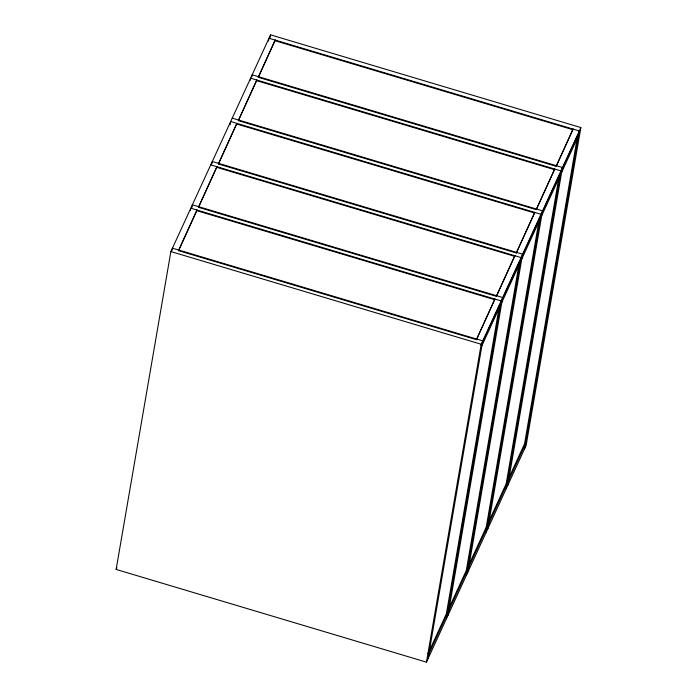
<?xml version="1.0" encoding="UTF-8"?>
<svg xmlns="http://www.w3.org/2000/svg" width="697" height="697" viewBox="0 0 697 697"><rect width="100%" height="100%" fill="white"/><g stroke="black" fill="none" stroke-linecap="round" stroke-linejoin="round"><path stroke-width="1.05" d="M116.138 569.432L170.878 251.556L270.549 34.85L580.862 127.568L526.122 445.444L426.451 662.15L116.138 569.432L116.922 567.741M172.063 250.31L172.429 248.167L482.742 340.877L428.01 658.761M178.528 250.659L197.016 210.067L178.528 250.659L476.426 339.666L494.914 299.074L476.426 339.666M190.438 210.355L190.812 208.211L501.117 300.93L446.385 618.805M191.875 207.689L192.363 204.822L502.676 297.541L447.944 615.425M198.462 207.314L216.95 166.722L198.462 207.314L496.36 296.321L514.848 255.729L496.36 296.321M211.932 163.629L212.297 161.486L522.611 254.196L467.879 572.08M218.396 163.978L236.884 123.386L218.396 163.978L516.294 252.985L534.782 212.393L516.294 252.985M230.123 124.746L230.681 121.531L540.985 214.249L486.253 532.125M238.33 120.633L256.818 80.042L238.33 120.633L536.228 209.64L554.716 169.049L536.228 209.64M250.24 80.329L250.615 78.195L560.928 170.904L506.188 488.789M251.8 76.949L252.166 74.806L562.479 167.515L507.747 485.4M258.265 77.297L275.193 40.086L258.265 77.297L556.162 166.304L573.091 129.093L556.162 166.304M268.493 41.097L268.99 38.239L579.303 130.949L524.571 448.833M269.992 38.065L270.549 34.85M426.451 662.15L481.183 344.266L580.862 127.568M446.385 613.796L447.213 614.04L428.829 653.995L428.002 653.751L446.385 613.796L499.47 305.452L500.298 305.695L481.923 345.651L481.096 345.398L499.47 305.452M447.936 610.406L466.319 570.451L467.147 570.704L448.763 610.659L447.936 610.406L501.03 302.062L519.404 262.107L520.232 262.351L501.857 302.306L501.03 302.062M466.319 570.451L519.404 262.107M466.319 575.469L521.051 257.585L210.747 164.875M467.87 567.07L486.253 527.115L487.081 527.359L468.698 567.314L467.87 567.07L520.964 258.718L539.339 218.762L540.166 219.015L521.792 258.97L520.964 258.718M486.253 527.115L539.339 218.762M487.813 528.744L542.545 210.86L232.232 118.141M506.188 483.77L507.015 484.023L488.632 523.978L487.804 523.726L506.188 483.77L559.273 175.426L560.1 175.67L541.726 215.626L540.898 215.382L559.273 175.426M507.738 480.39L524.562 443.815L525.39 444.067L508.566 480.634L507.738 480.39L560.832 172.037L577.656 135.471L578.484 135.715L561.66 172.29L560.832 172.037M524.562 443.815L577.656 135.471M275.088 40.722L572.986 129.729M256.705 80.678L554.612 169.685M236.771 124.022L534.677 213.029M216.837 167.358L514.743 256.365M196.903 210.703L494.809 299.71M170.878 251.556L481.183 344.266"/></g></svg>
